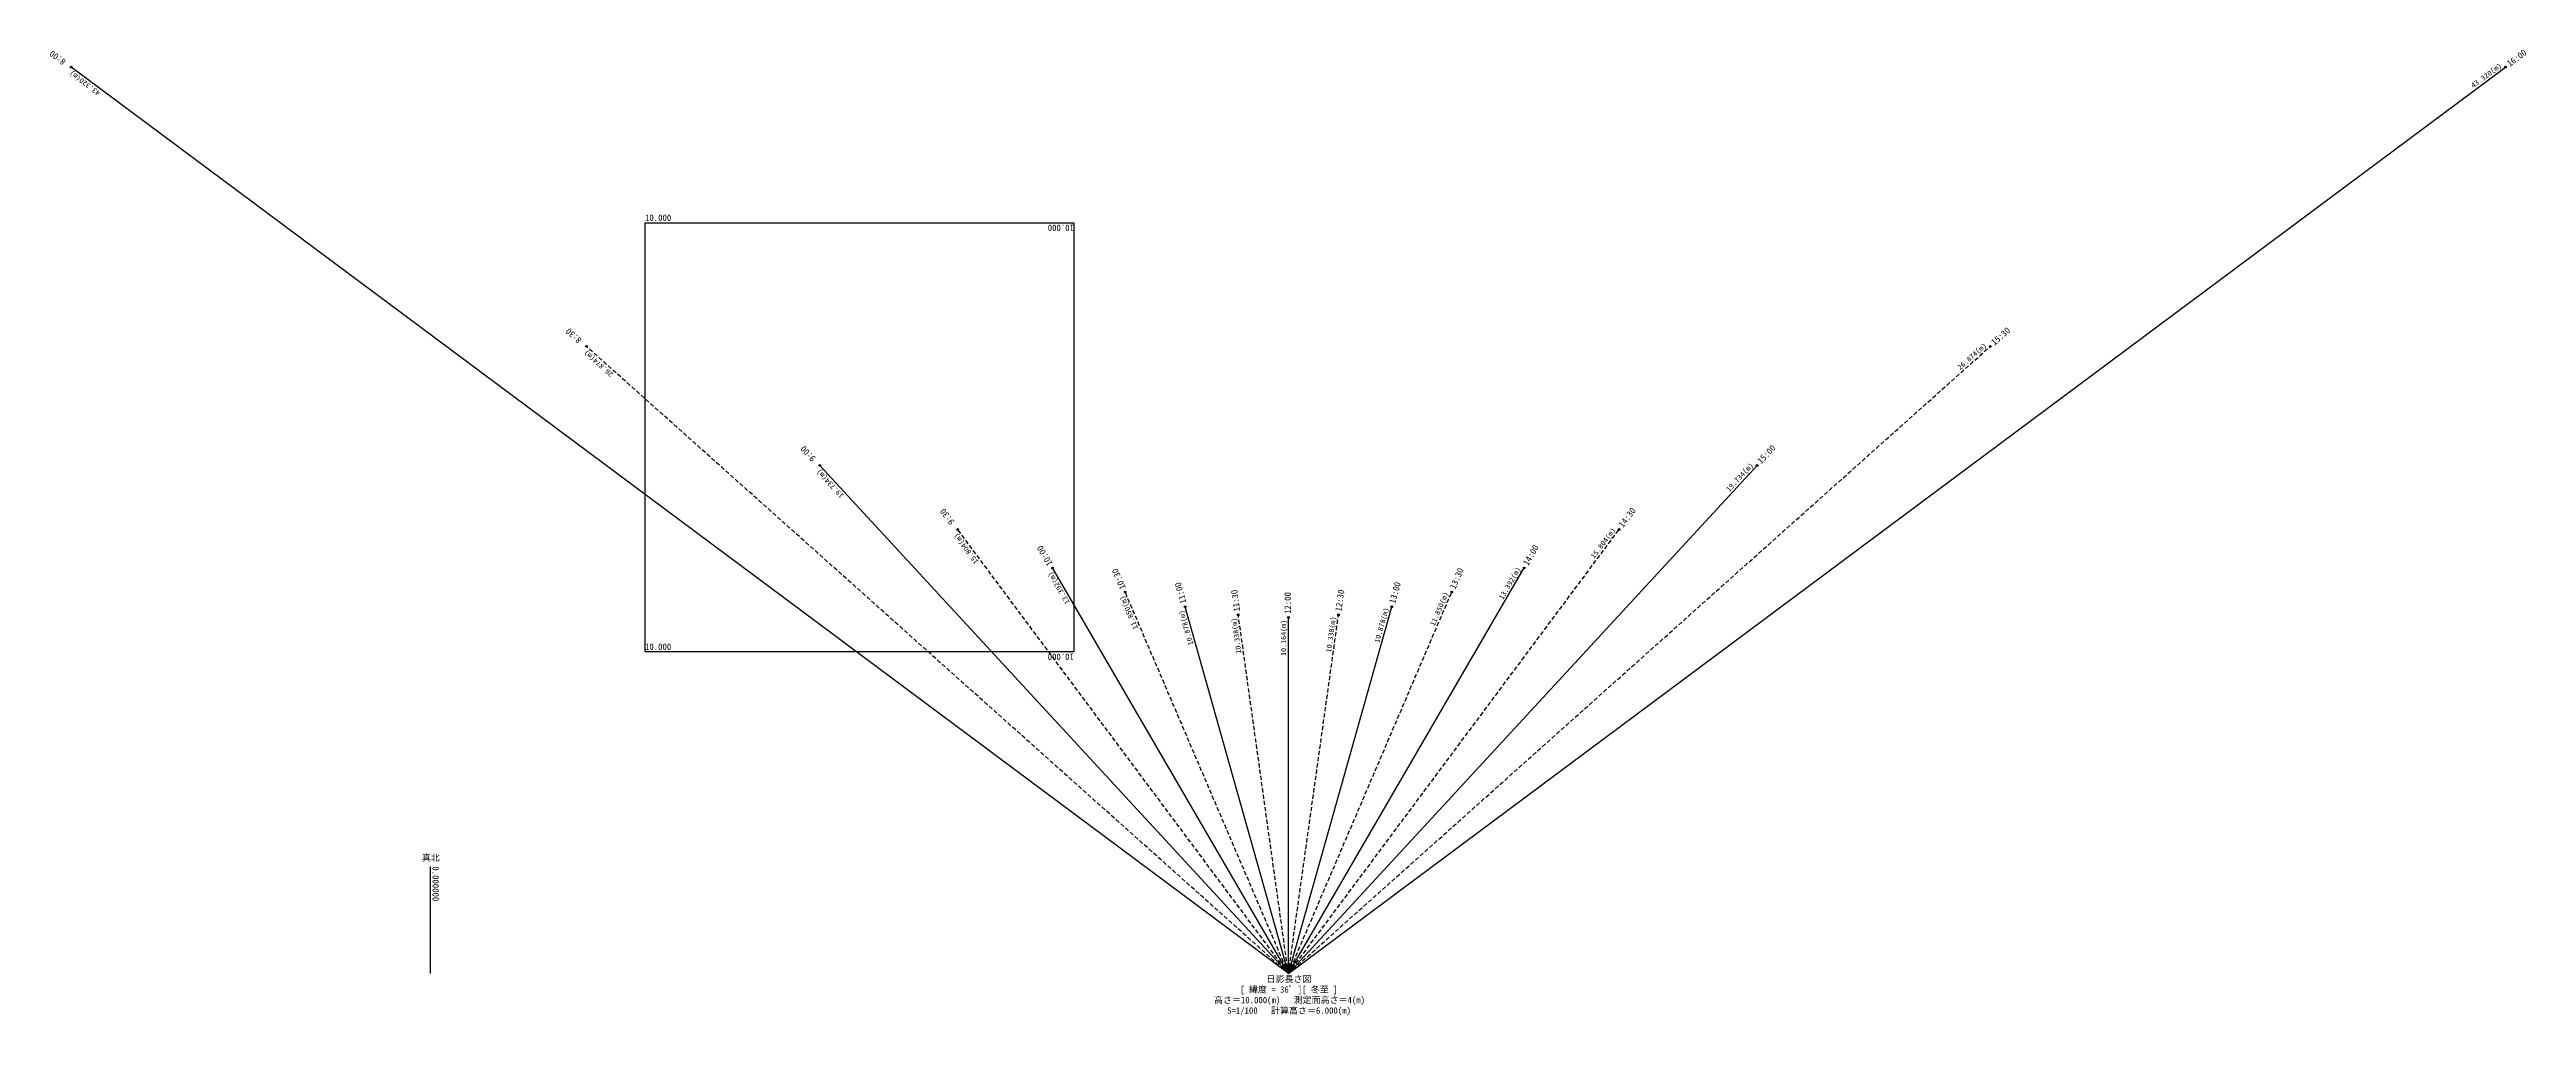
# Model space of a CAD drawing. Units: millimetres at full size, sheet at 1:100. Extents: x -26428 to 44283, y -19990 to 7577.
import ezdxf
from ezdxf.enums import TextEntityAlignment as Align

# ---------------------------------------------------------------- set-up
doc = ezdxf.new("R2010")
doc.units = ezdxf.units.MM
doc.header["$LTSCALE"] = 100
doc.header["$PDMODE"] = 32
doc.header["$PDSIZE"] = 50
doc.linetypes.add('DASHED1', pattern=[1.8, 1.2, -0.6])
doc.layers.add('0-0', color=7, linetype='Continuous')
doc.styles.add('ＭＳ ゴシック', font='')
doc.styles.get('ＭＳ ゴシック').set_extended_font_data('MS Gothic')

msp = doc.modelspace()

# ---------------------------------------------------------------- linework, layer by layer
at = {"layer": '0-0', "color": 4}
for q in [(-25808.4, 7076.1), (43686, 7076.1), (-4441, -4291.2), (22318.5, -4291.2), (2207.2, -7218.1), (15670.3, -7218.1), (5989.2, -8326.2), (11888.4, -8326.2), (8938.8, -8630.2)]:
    msp.add_line((8938.8, -18795.9), q, dxfattribs=at)
at = {"layer": '0-0', "color": 4, "linetype": 'DASHED1'}
for q in [(-11101.2, -893), (28978.7, -893), (-502.6, -6121), (18380.1, -6121), (4276.3, -7904.1), (13601.2, -7904.1), (7507.4, -8556.8), (10370.2, -8556.8)]:
    msp.add_line((8938.8, -18795.9), q, dxfattribs=at)
at = {"layer": '0-0'}
msp.add_line((-15551, -18795.9), (-15551, -15734.7), dxfattribs=at)
msp.add_lwpolyline([(-9428.6, 2632.7), (2816.3, 2632.7), (2816.3, -9612.2), (-9428.6, -9612.2)], close=True, dxfattribs=at)
at = {"layer": '0-0', "color": 4}
for p in [(-25808.4, 7076.1), (43686, 7076.1), (-11101.2, -893), (28978.7, -893), (-4441, -4291.2), (22318.5, -4291.2), (-502.6, -6121), (18380.1, -6121), (2207.2, -7218.1), (15670.3, -7218.1), (4276.3, -7904.1), (5989.2, -8326.2), (11888.4, -8326.2), (13601.2, -7904.1), (7507.4, -8556.8), (8938.8, -8630.2), (10370.2, -8556.8)]:
    msp.add_point(p, dxfattribs=at)

# ---------------------------------------------------------------- texts
at = {"layer": '0-0', "style": 'ＭＳ ゴシック'}
for s, height, rotation, p in [(' 8:00', 183.3, 143.329, (-25814, 7236.1)), ('43.320(m)', 146.6, 36.671, (42791.7, 6435.2)), ('16:00', 183.3, 36.671, (43840.8, 7035.6)), ('43.320(m)', 146.6, 143.329, (-24938.1, 6403.1)), (' 8:30', 183.3, 138.224, (-11092.5, -733.1)), ('15:30', 183.3, 41.776, (29136.6, -919.6)), ('26.874(m)', 146.6, 138.224, (-10294.2, -1640.7)), ('26.874(m)', 146.6, 41.776, (28145.1, -1610.9)), (' 9:00', 183.3, 132.69, (-4416.9, -4133)), ('15:00', 183.3, 47.31, (22478.2, -4302.5)), ('19.734(m)', 146.6, 132.69, (-3709.8, -5113.3)), ('19.734(m)', 146.6, 47.31, (21558, -5086.2)), (' 9:30', 183.3, 126.682, (-462.1, -5966.2)), ('14:30', 183.3, 53.318, (18540.1, -6115.5)), ('15.804(m)', 146.6, 126.682, (138.5, -7015.2)), ('15.804(m)', 146.6, 53.318, (17707, -6991.3)), ('10:00', 183.3, 120.174, (2265, -7068.8)), ('14:00', 183.3, 59.826, (15828.7, -7194.4)), ('13.392(m)', 146.6, 120.174, (2742.8, -8179.1)), ('10:30', 183.3, 113.174, (4351.9, -7763)), ('11:00', 183.3, 105.734, (6082.4, -8196.1)), ('13:00', 183.3, 74.266, (12035.8, -8263.8)), ('13:30', 183.3, 66.826, (13755.5, -7861.4)), ('13.392(m)', 146.6, 59.826, (15100.1, -8159)), ('11.850(m)', 146.6, 113.174, (4690.8, -8923.2)), ('11:30', 183.3, 97.958, (7617.3, -8440.4)), ('12:00', 183.3, 90, (9063.8, -8530.2)), ('12:30', 183.3, 82.042, (10507.8, -8475)), ('11.850(m)', 146.6, 66.826, (13149.9, -8907.5)), ('10.878(m)', 146.6, 105.734, (6268.2, -9390.4)), ('10.338(m)', 146.6, 97.958, (7639.9, -9648.9)), ('10.164(m)', 146.6, 90, (8918.8, -9730.2)), ('10.338(m)', 146.6, 82.042, (10198.1, -9643.4)), ('10.878(m)', 146.6, 74.266, (11570.8, -9379.6))]:
    msp.add_text(s, height=height, rotation=rotation, dxfattribs=at).set_placement(p, align=Align.BOTTOM_LEFT)
at = {"layer": '0-0', "color": 2, "style": 'ＭＳ ゴシック'}
for p in [(-9428.6, 2632.7), (-9428.6, -9612.2)]:
    msp.add_text('10.000', height=183.3, dxfattribs=at).set_placement(p, align=Align.BOTTOM_LEFT)
for p in [(2816.3, 2632.7), (2816.3, -9612.2)]:
    msp.add_text('10.000', height=183.3, rotation=180, dxfattribs=at).set_placement(p, align=Align.BOTTOM_LEFT)
at = {"layer": '0-0', "color": 6, "style": 'ＭＳ ゴシック'}
msp.add_text('真北', height=183.3, dxfattribs=at).set_placement((-15801, -15634.7), align=Align.BOTTOM_LEFT)
msp.add_text('0.000000', height=183.3, rotation=270, dxfattribs=at).set_placement((-15551, -15734.7), align=Align.BOTTOM_LEFT)
at = {"layer": '0-0', "style": 'ＭＳ ゴシック'}
for s, p in [('日影長さ図', (8313.8, -19095.9)), ('高さ＝10.000(m) \u3000測定面高さ＝4(m)', (6813.8, -19695.9)), ('S=1/100 \u3000計算高さ＝6.000(m)', (7188.8, -19995.9)), ('[ 緯度 = 36ﾟ ][ 冬至 ]', (7563.8, -19395.9))]:
    msp.add_text(s, height=183.3, dxfattribs=at).set_placement(p, align=Align.BOTTOM_LEFT)

doc.saveas('drawing.dxf')
